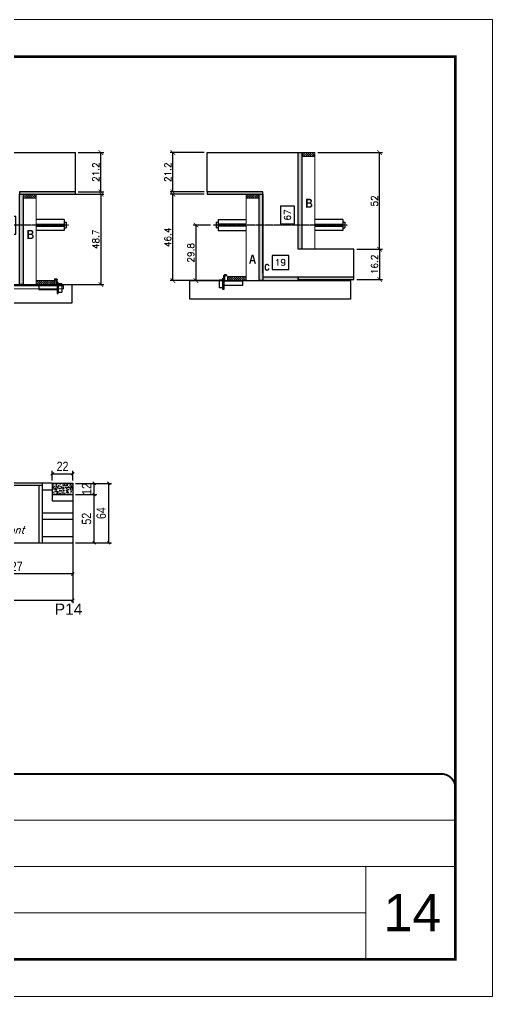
# Model space of a CAD drawing. Extents: x -21493 to -15213, y -12134 to 11887.
# Drawn here: x -18918 to -18410, y 7392 to 8442 of the extents above; entities that cross this region are included whole.
import ezdxf

# ---------------------------------------------------------------- set-up
doc = ezdxf.new("R2010")
doc.units = 0
for name, pattern in [('CONTINUO', [0]), ('DASHED', [0.75, 0.5, -0.25]), ('HIDDEN', [0.375, 0.25, -0.125])]:
    doc.linetypes.add(name, pattern=pattern)
for name, color, linetype in [('5', 5, 'Continuous'), ('barrote', 251, 'Continuous'), ('COTA', 241, 'Continuous'), ('Cota Seção (2x)', 4, 'Continuous'), ('detalhes', 4, 'Continuous'), ('Painéis', 200, 'Continuous'), ('presilha', 1, 'Continuous'), ('SARR_2.2x7', 40, 'Continuous'), ('SARR_3.5x7', 81, 'Continuous'), ('TENSOR', 3, 'Continuous'), ('texto', 7, 'Continuous')]:
    doc.layers.add(name, color=color, linetype=linetype)
for name, color, linetype, lineweight in [('CARIMBO', 255, 'Continuous', 9), ('CONCRETO', 251, 'Continuous', 25), ('Folhas', 255, 'Continuous', 9), ('Hachura', 251, 'Continuous', 9), ('Madeira', 126, 'Continuous', 18), ('SARRAFO DE PRESSAO', 251, 'DASHED', 9), ('SCO-___-LAJ', 2, 'Continuous', 0)]:
    doc.layers.add(name, color=color, linetype=linetype, lineweight=lineweight)
doc.styles.add('ARIAL', font='arial.ttf')
doc.styles.add('COTA TECNICA', font='techl___.ttf', dxfattribs={"height": 10})
doc.styles.add('Romans', font='romans.shx')
doc.styles.get("Standard").update_dxf_attribs({"font": 'arial.ttf'})
doc.styles.add('TECNICA', font='techb___.ttf', dxfattribs={"height": 10})
doc.dimstyles.new('Cota Seção (2x)', dxfattribs={"dimtxt": 7, "dimasz": 5, "dimexe": 3, "dimexo": 3, "dimgap": 2, "dimtad": 3, "dimdec": 1, "dimlfac": 0.5, "dimzin": 12, "dimdsep": 46, "dimtxsty": 'Romans', "dimblk": 'ARCHTICK', "dimcen": 0, "dimclrd": 4, "dimclre": 4, "dimclrt": 1, "dimadec": 1, "dimazin": 3, "dimtfac": 1, "dimtdec": 1, "dimtmove": 0, "dimatfit": 3, "dimldrblk": 'OBLIQUE', "dimfxl": 1, "dimtolj": 1, "dimtzin": 12, "dimarcsym": 0})
doc.dimstyles.new('Cota Seção interna', dxfattribs={"dimtxt": 7, "dimasz": 6, "dimexe": 0.18, "dimexo": 2, "dimgap": -4, "dimtad": 3, "dimdec": 1, "dimlfac": 0.5, "dimzin": 12, "dimdsep": 46, "dimtxsty": 'Romans', "dimblk": 'ARCHTICK', "dimcen": 0.09, "dimse1": 1, "dimse2": 1, "dimsd1": 1, "dimsd2": 1, "dimclrd": 180, "dimclre": 5, "dimclrt": 1, "dimadec": 0, "dimazin": 3, "dimtfac": 1, "dimtdec": 1, "dimtofl": 0, "dimtmove": 0, "dimatfit": 3, "dimldrblk": 'ARCHTICK', "dimfxl": 1, "dimtolj": 1, "dimtzin": 0, "dimarcsym": 0})
doc.dimstyles.new('PAINEL', dxfattribs={"dimtxt": 10, "dimasz": 3, "dimexe": 3, "dimexo": 3, "dimgap": 3, "dimtad": 1, "dimdec": 1, "dimzin": 12, "dimdsep": 46, "dimtxsty": 'COTA TECNICA', "dimblk1": 'OBLIQUE', "dimblk2": 'OBLIQUE', "dimsah": 1, "dimcen": 0.9, "dimclrd": 4, "dimclre": 4, "dimclrt": 240, "dimadec": 1, "dimazin": 3, "dimtfac": 1, "dimtdec": 1, "dimtmove": 0, "dimatfit": 3, "dimfxl": 1, "dimtolj": 1, "dimtzin": 12, "dimarcsym": 0})

# ---------------------------------------------------------------- blocks, each defined once
blk = doc.blocks.new('_Oblique')
at = {"color": 0, "linetype": 'ByBlock', "lineweight": -2}
blk.add_line((-0.5, -0.5), (0.5, 0.5), dxfattribs=at)
blk = doc.blocks.new('*D1310')
at = {"layer": 'COTA', "color": 4, "linetype": 'ByBlock', "lineweight": -2, "transparency": 16777216}
for p, q in [((-18988.1, 7876), (-18988.1, 7842.6)), ((-18861.1, 7876), (-18861.1, 7842.6)), ((-18861.1, 7845.6), (-18988.1, 7845.6))]:
    blk.add_line(p, q, dxfattribs=at)
at = {"layer": 'Defpoints', "color": 0, "linetype": 'ByBlock', "transparency": 16777216}
for p in [(-18988.1, 7879), (-18861.1, 7879), (-18988.1, 7845.6)]:
    blk.add_point(p, dxfattribs=at)
at = {"layer": 'COTA', "color": 4, "linetype": 'ByBlock', "lineweight": -2, "transparency": 16777216, "xscale": 3, "yscale": 3, "zscale": 3, "rotation": 180}
blk.add_blockref('_Oblique', (-18988.1, 7845.6), dxfattribs=at)
at = {"layer": 'COTA', "color": 4, "linetype": 'ByBlock', "lineweight": -2, "transparency": 16777216, "xscale": 3, "yscale": 3, "zscale": 3}
blk.add_blockref('_Oblique', (-18861.1, 7845.6), dxfattribs=at)
at = {"layer": 'COTA', "color": 240, "linetype": 'ByBlock', "transparency": 16777216, "insert": (-18924.6, 7853.7), "char_height": 10, "attachment_point": 5, "style": 'COTA TECNICA'}
blk.add_mtext('\\A1;127', dxfattribs=at)
blk = doc.blocks.new('*D1263')
at = {"layer": 'COTA', "color": 4, "linetype": 'ByBlock', "lineweight": -2, "transparency": 16777216}
for p, q in [((-18858.1, 7931), (-18835.2, 7931)), ((-18838.2, 7879), (-18838.2, 7931)), ((-18858.1, 7879), (-18835.2, 7879))]:
    blk.add_line(p, q, dxfattribs=at)
at = {"layer": 'Defpoints', "color": 0, "linetype": 'ByBlock', "transparency": 16777216}
for p in [(-18861.1, 7931), (-18838.2, 7931), (-18861.1, 7879)]:
    blk.add_point(p, dxfattribs=at)
at = {"layer": 'COTA', "color": 4, "linetype": 'ByBlock', "lineweight": -2, "transparency": 16777216, "xscale": 3, "yscale": 3, "zscale": 3}
for p, rotation in [((-18838.2, 7931), 90), ((-18838.2, 7879), 270)]:
    blk.add_blockref('_Oblique', p, dxfattribs=dict(at, rotation=rotation))
at = {"layer": 'COTA', "color": 240, "linetype": 'ByBlock', "transparency": 16777216, "insert": (-18846.3, 7905), "char_height": 10, "attachment_point": 5, "rotation": 90, "style": 'COTA TECNICA'}
blk.add_mtext('\\A1;52', dxfattribs=at)
blk = doc.blocks.new('*D1264')
at = {"layer": 'COTA', "color": 4, "linetype": 'ByBlock', "lineweight": -2, "transparency": 16777216}
for p, q in [((-18858.1, 7943), (-18835.2, 7943)), ((-18838.2, 7931), (-18838.2, 7943)), ((-18858.1, 7931), (-18835.2, 7931))]:
    blk.add_line(p, q, dxfattribs=at)
at = {"layer": 'Defpoints', "color": 0, "linetype": 'ByBlock', "transparency": 16777216}
for p in [(-18861.1, 7943), (-18838.2, 7943), (-18861.1, 7931)]:
    blk.add_point(p, dxfattribs=at)
at = {"layer": 'COTA', "color": 4, "linetype": 'ByBlock', "lineweight": -2, "transparency": 16777216, "xscale": 3, "yscale": 3, "zscale": 3}
for p, rotation in [((-18838.2, 7943), 90), ((-18838.2, 7931), 270)]:
    blk.add_blockref('_Oblique', p, dxfattribs=dict(at, rotation=rotation))
at = {"layer": 'COTA', "color": 240, "linetype": 'ByBlock', "transparency": 16777216, "insert": (-18846.3, 7937), "char_height": 10, "attachment_point": 5, "rotation": 90, "style": 'COTA TECNICA'}
blk.add_mtext('\\A1;12', dxfattribs=at)
blk = doc.blocks.new('*D1265')
at = {"layer": 'COTA', "color": 4, "linetype": 'ByBlock', "lineweight": -2, "transparency": 16777216}
for p, q in [((-18883.1, 7946), (-18883.1, 7956.3)), ((-18883.1, 7953.3), (-18861.1, 7953.3)), ((-18861.1, 7946), (-18861.1, 7956.3))]:
    blk.add_line(p, q, dxfattribs=at)
at = {"layer": 'Defpoints', "color": 0, "linetype": 'ByBlock', "transparency": 16777216}
for p in [(-18861.1, 7953.3), (-18883.1, 7943), (-18861.1, 7943)]:
    blk.add_point(p, dxfattribs=at)
at = {"layer": 'COTA', "color": 4, "linetype": 'ByBlock', "lineweight": -2, "transparency": 16777216, "xscale": 3, "yscale": 3, "zscale": 3, "rotation": 180}
blk.add_blockref('_Oblique', (-18883.1, 7953.3), dxfattribs=at)
at = {"layer": 'COTA', "color": 4, "linetype": 'ByBlock', "lineweight": -2, "transparency": 16777216, "xscale": 3, "yscale": 3, "zscale": 3}
blk.add_blockref('_Oblique', (-18861.1, 7953.3), dxfattribs=at)
at = {"layer": 'COTA', "color": 240, "linetype": 'ByBlock', "transparency": 16777216, "insert": (-18872.1, 7961.3), "char_height": 10, "attachment_point": 5, "style": 'COTA TECNICA'}
blk.add_mtext('\\A1;22', dxfattribs=at)
blk = doc.blocks.new('*D1266')
at = {"layer": 'COTA', "color": 4, "linetype": 'ByBlock', "lineweight": -2, "transparency": 16777216}
for p, q in [((-18858.1, 7943), (-18819.4, 7943)), ((-18822.4, 7879), (-18822.4, 7943)), ((-18858.1, 7879), (-18819.4, 7879))]:
    blk.add_line(p, q, dxfattribs=at)
at = {"layer": 'Defpoints', "color": 0, "linetype": 'ByBlock', "transparency": 16777216}
for p in [(-18861.1, 7943), (-18822.4, 7943), (-18861.1, 7879)]:
    blk.add_point(p, dxfattribs=at)
at = {"layer": 'COTA', "color": 4, "linetype": 'ByBlock', "lineweight": -2, "transparency": 16777216, "xscale": 3, "yscale": 3, "zscale": 3}
for p, rotation in [((-18822.4, 7943), 90), ((-18822.4, 7879), 270)]:
    blk.add_blockref('_Oblique', p, dxfattribs=dict(at, rotation=rotation))
at = {"layer": 'COTA', "color": 240, "linetype": 'ByBlock', "transparency": 16777216, "insert": (-18830.5, 7911), "char_height": 10, "attachment_point": 5, "rotation": 90, "style": 'COTA TECNICA'}
blk.add_mtext('\\A1;64', dxfattribs=at)
blk = doc.blocks.new('*D1270')
at = {"layer": 'Cota Seção (2x)', "color": 180, "lineweight": -2, "transparency": 16777216}
for p, q in [((-18922.3, 8229.8), (-18937.3, 8229.8)), ((-18937.3, 8229.8), (-18937.3, 8210.8)), ((-18922.3, 8210.8), (-18922.3, 8229.8)), ((-18937.3, 8210.8), (-18922.3, 8210.8))]:
    blk.add_line(p, q, dxfattribs=at)
at = {"layer": 'Defpoints', "color": 0, "transparency": 16777216}
for p in [(-18956.3, 8298.6), (-18918.3, 8298.6), (-18956.3, 8164.6)]:
    blk.add_point(p, dxfattribs=at)
at = {"layer": 'Cota Seção (2x)', "color": 1, "transparency": 16777216, "insert": (-18929.8, 8220.3), "char_height": 7, "attachment_point": 5, "rotation": 90, "style": 'Romans'}
blk.add_mtext('\\A1;67', dxfattribs=at)
blk = doc.blocks.new('_ArchTick')
at = {"color": 0, "linetype": 'ByBlock', "const_width": 0.15}
blk.add_lwpolyline([(-0.5, -0.5), (0.5, 0.5)], dxfattribs=at)
blk = doc.blocks.new('PRESILHA METÁLICA 1')
at = {"layer": 'presilha'}
for p, q in [((7.5, 10.6), (7.5, 19.9)), ((12, 21), (8.6, 21)), ((9, 11.6), (9, 18.9)), ((12, 19.5), (9.6, 19.5)), ((12, 21), (12, 19.5)), ((0, 13), (6, 13)), ((0, 13), (0, 0)), ((6, 0), (0, 0)), ((6, 15.5), (7.5, 15.5)), ((6, -2.5), (6, 15.5)), ((6, 13), (6, 0)), ((7.5, 15.5), (7.5, -2.5)), ((37.5, 4.1), (7.5, 4.1)), ((37.5, 11), (9.6, 11)), ((37.5, 11), (37.5, 4.1)), ((7.5, -2.5), (6, -2.5))]:
    blk.add_line(p, q, dxfattribs=at)
for centre, radius, start, end in [((8.6, 19.9), 1.14, 90, 180), ((9.6, 18.9), 0.57, 90, 180), ((9.6, 11.6), 0.57, 180, 270)]:
    blk.add_arc(centre, radius, start, end, dxfattribs=at)
blk = doc.blocks.new('*D1275')
at = {"layer": 'COTA', "color": 4, "lineweight": -2, "transparency": 16777216}
for p, q in [((-18897.3, 8253.9), (-18827.8, 8253.9)), ((-18830.8, 8253.9), (-18830.8, 8156.6)), ((-18897.3, 8156.6), (-18827.8, 8156.6))]:
    blk.add_line(p, q, dxfattribs=at)
at = {"layer": 'Defpoints', "color": 0, "transparency": 16777216}
for p in [(-18900.3, 8253.9), (-18900.3, 8156.6), (-18830.8, 8156.6)]:
    blk.add_point(p, dxfattribs=at)
at = {"layer": 'COTA', "color": 4, "lineweight": -2, "transparency": 16777216, "xscale": 5, "yscale": 5, "zscale": 5}
for p, rotation in [((-18830.8, 8253.9), 90), ((-18830.8, 8156.6), 270)]:
    blk.add_blockref('_ArchTick', p, dxfattribs=dict(at, rotation=rotation))
at = {"layer": 'COTA', "color": 1, "transparency": 16777216, "insert": (-18836.3, 8205.3), "char_height": 7, "attachment_point": 5, "rotation": 90, "style": 'Romans'}
blk.add_mtext('\\A1;48.7', dxfattribs=at)
blk = doc.blocks.new('*D1593')
at = {"layer": 'COTA', "color": 4, "lineweight": -2, "transparency": 16777216}
for p, q in [((-18855.3, 8298.6), (-18827.8, 8298.6)), ((-18830.8, 8256.3), (-18830.8, 8298.6)), ((-18855.3, 8256.3), (-18827.8, 8256.3))]:
    blk.add_line(p, q, dxfattribs=at)
at = {"layer": 'Defpoints', "color": 0, "transparency": 16777216}
for p in [(-18858.3, 8298.6), (-18830.8, 8298.6), (-18858.3, 8256.3)]:
    blk.add_point(p, dxfattribs=at)
at = {"layer": 'COTA', "color": 4, "lineweight": -2, "transparency": 16777216, "xscale": 5, "yscale": 5, "zscale": 5}
for p, rotation in [((-18830.8, 8298.6), 90), ((-18830.8, 8256.3), 270)]:
    blk.add_blockref('_ArchTick', p, dxfattribs=dict(at, rotation=rotation))
at = {"layer": 'COTA', "color": 1, "transparency": 16777216, "insert": (-18836.3, 8277.5), "char_height": 7, "attachment_point": 5, "rotation": 90, "style": 'Romans'}
blk.add_mtext('\\A1;21.2', dxfattribs=at)
blk = doc.blocks.new('*D1277')
at = {"layer": 'COTA', "color": 4, "lineweight": -2, "transparency": 16777216}
for p, q in [((-18719.8, 8253.8), (-18756.5, 8253.8)), ((-18753.5, 8161), (-18753.5, 8253.8)), ((-18702.2, 8161), (-18756.5, 8161))]:
    blk.add_line(p, q, dxfattribs=at)
at = {"layer": 'Defpoints', "color": 0, "transparency": 16777216}
for p in [(-18753.5, 8253.8), (-18716.8, 8253.8), (-18699.2, 8161)]:
    blk.add_point(p, dxfattribs=at)
at = {"layer": 'COTA', "color": 4, "lineweight": -2, "transparency": 16777216, "xscale": 5, "yscale": 5, "zscale": 5}
for p, rotation in [((-18753.5, 8253.8), 90), ((-18753.5, 8161), 270)]:
    blk.add_blockref('_ArchTick', p, dxfattribs=dict(at, rotation=rotation))
at = {"layer": 'COTA', "color": 1, "transparency": 16777216, "insert": (-18759, 8207.4), "char_height": 7, "attachment_point": 5, "rotation": 90, "style": 'Romans'}
blk.add_mtext('\\A1;46.4', dxfattribs=at)
blk = doc.blocks.new('*D1278')
at = {"layer": 'COTA', "color": 4, "lineweight": -2, "transparency": 16777216}
for p, q in [((-18719.8, 8298.6), (-18756.5, 8298.6)), ((-18753.5, 8256.2), (-18753.5, 8298.6)), ((-18719.8, 8256.2), (-18756.5, 8256.2))]:
    blk.add_line(p, q, dxfattribs=at)
at = {"layer": 'Defpoints', "color": 0, "transparency": 16777216}
for p in [(-18753.5, 8298.6), (-18716.8, 8298.6), (-18716.8, 8256.2)]:
    blk.add_point(p, dxfattribs=at)
at = {"layer": 'COTA', "color": 4, "lineweight": -2, "transparency": 16777216, "xscale": 5, "yscale": 5, "zscale": 5}
for p, rotation in [((-18753.5, 8298.6), 90), ((-18753.5, 8256.2), 270)]:
    blk.add_blockref('_ArchTick', p, dxfattribs=dict(at, rotation=rotation))
at = {"layer": 'COTA', "color": 1, "transparency": 16777216, "insert": (-18759, 8277.4), "char_height": 7, "attachment_point": 5, "rotation": 90, "style": 'Romans'}
blk.add_mtext('\\A1;21.2', dxfattribs=at)
blk = doc.blocks.new('*D1279')
at = {"layer": 'Cota Seção (2x)', "color": 180, "lineweight": -2, "transparency": 16777216}
for p, q in [((-18622.8, 8240.9), (-18637.8, 8240.9)), ((-18637.8, 8240.9), (-18637.8, 8221.9)), ((-18622.8, 8221.9), (-18622.8, 8240.9)), ((-18637.8, 8221.9), (-18622.8, 8221.9))]:
    blk.add_line(p, q, dxfattribs=at)
at = {"layer": 'Defpoints', "color": 0, "transparency": 16777216}
for p in [(-18656.8, 8298.6), (-18618.8, 8298.6), (-18656.8, 8164.6)]:
    blk.add_point(p, dxfattribs=at)
at = {"layer": 'Cota Seção (2x)', "color": 1, "transparency": 16777216, "insert": (-18630.3, 8231.4), "char_height": 7, "attachment_point": 5, "rotation": 90, "style": 'Romans'}
blk.add_mtext('\\A1;67', dxfattribs=at)
blk = doc.blocks.new('*D1280')
at = {"layer": 'Cota Seção (2x)', "color": 180, "lineweight": -2, "transparency": 16777216}
for p, q in [((-18628.8, 8188), (-18646.8, 8188)), ((-18646.8, 8188), (-18646.8, 8173)), ((-18628.8, 8173), (-18628.8, 8188)), ((-18646.8, 8173), (-18628.8, 8173))]:
    blk.add_line(p, q, dxfattribs=at)
at = {"layer": 'Defpoints', "color": 0, "transparency": 16777216}
for p in [(-18656.8, 8169), (-18656.8, 8161), (-18618.8, 8161)]:
    blk.add_point(p, dxfattribs=at)
at = {"layer": 'Cota Seção (2x)', "color": 1, "transparency": 16777216, "insert": (-18637.8, 8180.5), "char_height": 7, "attachment_point": 5, "style": 'Romans'}
blk.add_mtext('\\A1;19', dxfattribs=at)
blk = doc.blocks.new('*D1281')
at = {"layer": 'COTA', "color": 4, "lineweight": -2, "transparency": 16777216}
for p, q in [((-18555.8, 8194.6), (-18528.2, 8194.6)), ((-18531.2, 8194.6), (-18531.2, 8162.2)), ((-18555.8, 8162.2), (-18528.2, 8162.2))]:
    blk.add_line(p, q, dxfattribs=at)
at = {"layer": 'Defpoints', "color": 0, "transparency": 16777216}
for p in [(-18558.8, 8194.6), (-18558.8, 8162.2), (-18531.2, 8162.2)]:
    blk.add_point(p, dxfattribs=at)
at = {"layer": 'COTA', "color": 4, "lineweight": -2, "transparency": 16777216, "xscale": 5, "yscale": 5, "zscale": 5}
for p, rotation in [((-18531.2, 8194.6), 90), ((-18531.2, 8162.2), 270)]:
    blk.add_blockref('_ArchTick', p, dxfattribs=dict(at, rotation=rotation))
at = {"layer": 'COTA', "color": 1, "transparency": 16777216, "insert": (-18536.7, 8178.4), "char_height": 7, "attachment_point": 5, "rotation": 90, "style": 'Romans'}
blk.add_mtext('\\A1;16.2', dxfattribs=at)
blk = doc.blocks.new('*D1282')
at = {"layer": 'COTA', "color": 4, "lineweight": -2, "transparency": 16777216}
for p, q in [((-18713.1, 8220.6), (-18731.7, 8220.6)), ((-18728.7, 8220.6), (-18728.7, 8161)), ((-18713.1, 8161), (-18731.7, 8161))]:
    blk.add_line(p, q, dxfattribs=at)
at = {"layer": 'Defpoints', "color": 0, "transparency": 16777216}
for p in [(-18710.1, 8220.6), (-18728.7, 8161), (-18710.1, 8161)]:
    blk.add_point(p, dxfattribs=at)
at = {"layer": 'COTA', "color": 4, "lineweight": -2, "transparency": 16777216, "xscale": 5, "yscale": 5, "zscale": 5}
for p, rotation in [((-18728.7, 8220.6), 90), ((-18728.7, 8161), 270)]:
    blk.add_blockref('_ArchTick', p, dxfattribs=dict(at, rotation=rotation))
at = {"layer": 'COTA', "color": 1, "transparency": 16777216, "insert": (-18734.2, 8190.8), "char_height": 7, "attachment_point": 5, "rotation": 90, "style": 'Romans'}
blk.add_mtext('\\A1;29.8', dxfattribs=at)
blk = doc.blocks.new('*D1594')
at = {"layer": 'COTA', "color": 4, "lineweight": -2, "transparency": 16777216}
for p, q in [((-18597.8, 8298.6), (-18528.2, 8298.6)), ((-18531.2, 8194.6), (-18531.2, 8298.6)), ((-18555.8, 8194.6), (-18528.2, 8194.6))]:
    blk.add_line(p, q, dxfattribs=at)
at = {"layer": 'Defpoints', "color": 0, "transparency": 16777216}
for p in [(-18600.8, 8298.6), (-18531.2, 8298.6), (-18558.8, 8194.6)]:
    blk.add_point(p, dxfattribs=at)
at = {"layer": 'COTA', "color": 4, "lineweight": -2, "transparency": 16777216, "xscale": 5, "yscale": 5, "zscale": 5}
for p, rotation in [((-18531.2, 8298.6), 90), ((-18531.2, 8194.6), 270)]:
    blk.add_blockref('_ArchTick', p, dxfattribs=dict(at, rotation=rotation))
at = {"layer": 'COTA', "color": 1, "transparency": 16777216, "insert": (-18536.7, 8246.6), "char_height": 7, "attachment_point": 5, "rotation": 90, "style": 'Romans'}
blk.add_mtext('\\A1;52', dxfattribs=at)
blk = doc.blocks.new('*D1585')
at = {"layer": 'COTA', "color": 4, "lineweight": -2, "ltscale": 25, "transparency": 16777216}
for p, q in [((-19363.1, 7908), (-19363.1, 7814.3)), ((-18861.1, 7902), (-18861.1, 7814.3)), ((-19363.1, 7817.3), (-18861.1, 7817.3))]:
    blk.add_line(p, q, dxfattribs=at)
at = {"layer": 'Defpoints', "color": 0, "ltscale": 25, "transparency": 16777216}
for p in [(-19363.1, 7911), (-18861.1, 7905), (-18861.1, 7817.3)]:
    blk.add_point(p, dxfattribs=at)
at = {"layer": 'COTA', "color": 4, "lineweight": -2, "ltscale": 25, "transparency": 16777216, "xscale": 3, "yscale": 3, "zscale": 3, "rotation": 180}
blk.add_blockref('_Oblique', (-19363.1, 7817.3), dxfattribs=at)
at = {"layer": 'COTA', "color": 4, "lineweight": -2, "ltscale": 25, "transparency": 16777216, "xscale": 3, "yscale": 3, "zscale": 3}
blk.add_blockref('_Oblique', (-18861.1, 7817.3), dxfattribs=at)
at = {"layer": 'COTA', "color": 240, "ltscale": 25, "transparency": 16777216, "insert": (-19112.1, 7825.4), "char_height": 10, "attachment_point": 5, "style": 'COTA TECNICA'}
blk.add_mtext('\\A1;502', dxfattribs=at)
blk = doc.blocks.new('9999999999')
at = {"color": 30, "linetype": 'CONTINUO'}
for p, q in [((98564.6, 34379.6), (99584, 34379.6)), ((98564.6, 34329.8), (99488, 34329.8)), ((99584, 34329.8), (99488, 34329.8)), ((99488, 34329.8), (99488, 34230.2)), ((98564.6, 34280), (99488, 34280))]:
    blk.add_line(p, q, dxfattribs=at)
at = {"color": 30, "linetype": 'CONTINUO', "const_width": 2}
blk.add_lwpolyline([(99584, 34230.2), (99584, 34414.4, 0.414214), (99569, 34429.4), (98229, 34429.4, 0.414214), (98214, 34414.4), (98214, 34245.2, 0.414214), (98229, 34230.2), (99584, 34230.2)], format="xyb", dxfattribs=at)
at = {"layer": 'Folhas'}
blk.add_lwpolyline([(98139, 34190.2), (99624, 34190.2), (99624, 35240.2), (98139, 35240.2)], close=True, dxfattribs=at)
at = {"layer": 'Folhas', "color": 30, "const_width": 3}
blk.add_lwpolyline([(98214, 34230.2), (99584, 34230.2), (99584, 35200.2), (98214, 35200.2)], close=True, dxfattribs=at)

msp = doc.modelspace()

# ---------------------------------------------------------------- hatches: boundary and pattern name
at = {"layer": 'COTA', "ltscale": 25}
h = msp.add_hatch(dxfattribs=at)
h.set_pattern_fill('AR-CONC', color=256, scale=0.03)
h.set_pattern_definition([(50, (-157018.6976, -20239.0658), (5.46554007, -0.47817257), [0.5715, -6.2865]), (355, (-157018.6976, -20239.066), (-1.05730264, 5.73170536), [0.4572, -5.02921753]), (100.4514447, (-157018.242, -20239.1056), (4.40823741, 5.25353256), [0.48570026, -5.34270734]), (46.1842, (-157018.6976, -20237.542), (8.13237123, -1.26126984), [0.85725, -9.42975]), (96.6355576, (-157018.02, -20237.647), (7.122124, 7.42278374), [0.7285507, -8.01406824]), (351.184151, (-157018.698, -20237.542), (7.122124, 7.42278374), [0.685799, -7.54379196]), (21, (-157017.9356, -20237.9228), (4.54843174, -3.06795595), [0.5715, -6.2865]), (326, (-157017.9356, -20237.923), (1.85406085, 5.52563898), [0.4572, -5.0292]), (71.451445, (-157017.5566, -20238.1784), (6.40249258, 2.45768307), [0.48570026, -5.34269813]), (37.5, (-157018.6976, -20239.0658), (0.092658098, 2.536651166), [0, -4.96824, 0, -5.1054, 0, -5.04825]), (7.5, (-157018.6976, -20239.0658), (2.004589875, 3.005417245), [0, -2.91084, 0, -4.85394, 0, -1.92405]), (327.5, (-157020.3969, -20239.0658), (4.067717855, -0.17186232), [0, -1.905, 0, -5.9436, 0, -7.8867]), (317.5, (-157021.159, -20239.0658), (4.44387544, 0.76279473), [0, -2.4765, 0, -3.94716, 0, -5.6007])])
h.paths.add_polyline_path([(-18861.14, 7931.04), (-18861.14, 7943.04), (-18883.14, 7943.04), (-18883.14, 7931.04)])
at = {"layer": 'Hachura'}
h = msp.add_hatch(color=256, dxfattribs=at)
h.dxf.hatch_style = 1
h.paths.add_polyline_path([(-18618.8, 8298.63), (-18614.8, 8298.63), (-18614.8, 8194.63), (-18618.8, 8194.63)])
h = msp.add_hatch(dxfattribs=at)
h.set_pattern_fill('ANSI31', color=256, scale=0.5, angle=270, style=0)
h.set_pattern_definition([(315, (4193.0184, -9.016), (1.12253202, 1.12253202), [])])
h.paths.add_polyline_path([(-18600.8, 8294.23), (-18600.8, 8298.63), (-18614.8, 8298.63), (-18614.8, 8294.23)])
h = msp.add_hatch(color=256, dxfattribs=at)
h.dxf.hatch_style = 1
h.paths.add_polyline_path([(-18858.34, 8253.93), (-18858.34, 8256.33), (-18918.34, 8256.33), (-18918.34, 8253.93)])
h = msp.add_hatch(color=256, dxfattribs=at)
h.dxf.hatch_style = 1
h.paths.add_polyline_path([(-18918.34, 8253.93), (-18914.34, 8253.93), (-18914.34, 8156.63), (-18918.34, 8156.63)])
h = msp.add_hatch(dxfattribs=at)
h.set_pattern_fill('ANSI31', color=256, scale=0.5, angle=270, style=0)
h.set_pattern_definition([(315, (3893.4806, -53.716), (1.12253202, 1.12253202), [])])
h.paths.add_polyline_path([(-18900.34, 8249.53), (-18900.34, 8253.93), (-18914.34, 8253.93), (-18914.34, 8249.53)])
h = msp.add_hatch(color=256, dxfattribs=at)
h.dxf.hatch_style = 1
h.paths.add_polyline_path([(-18656.8, 8253.83), (-18656.8, 8256.23), (-18716.8, 8256.23), (-18716.8, 8253.83)])
h = msp.add_hatch(dxfattribs=at)
h.set_pattern_fill('ANSI31', color=256, scale=0.5, angle=270, style=0)
h.set_pattern_definition([(315, (4253.0184, -53.816), (1.12253202, 1.12253202), [])])
h.paths.add_polyline_path([(-18660.8, 8249.43), (-18660.8, 8253.83), (-18674.8, 8253.83), (-18674.8, 8249.43)])
h = msp.add_hatch(color=256, dxfattribs=at)
h.dxf.hatch_style = 1
h.paths.add_polyline_path([(-18660.8, 8253.83), (-18656.8, 8253.83), (-18656.8, 8161.03), (-18660.8, 8161.03)])
h = msp.add_hatch(dxfattribs=at)
h.set_pattern_fill('ANSI31', color=256, scale=0.5, angle=270, style=0)
h.set_pattern_definition([(315, (3859.4806, -73.016), (1.12253202, 1.12253202), [])])
h.paths.add_polyline_path([(-18900.34, 8156.63), (-18900.34, 8161.03), (-18880.34, 8161.03), (-18880.34, 8156.63)])
h = msp.add_hatch(dxfattribs=at)
h.set_pattern_fill('ANSI31', color=256, scale=0.5, angle=270, style=0)
h.set_pattern_definition([(315, (4253.0184, -68.616), (1.12253202, 1.12253202), [])])
h.paths.add_polyline_path([(-18694.8, 8161.03), (-18694.8, 8165.43), (-18674.8, 8165.43), (-18674.8, 8161.03)])
h = msp.add_hatch(color=256, dxfattribs=at)
h.dxf.hatch_style = 1
h.paths.add_polyline_path([(-18618.8, 8161.03), (-18618.8, 8164.63), (-18656.8, 8164.63), (-18656.8, 8161.03)])
h = msp.add_hatch(color=256, dxfattribs=at)
h.dxf.hatch_style = 1
h.paths.add_polyline_path([(-18558.8, 8162.23), (-18558.8, 8164.63), (-18618.8, 8164.63), (-18618.8, 8162.23)])

# ---------------------------------------------------------------- linework, layer by layer
at = {"ltscale": 3}
for p, q in [((-18870.34, 8226.6), (-18900.34, 8226.6)), ((-18900.34, 8221.6), (-18870.34, 8221.6)), ((-18870.34, 8226.6), (-18870.34, 8214.6)), ((-18870.34, 8223.6), (-18868.34, 8223.6)), ((-18868.34, 8223.6), (-18868.34, 8217.6)), ((-18706.8, 8223.6), (-18706.8, 8217.6)), ((-18706.8, 8223.6), (-18704.8, 8223.6)), ((-18704.8, 8226.6), (-18704.8, 8214.6)), ((-18704.8, 8226.6), (-18674.8, 8226.6)), ((-18674.8, 8221.6), (-18704.8, 8221.6)), ((-18570.8, 8226.6), (-18600.8, 8226.6)), ((-18600.8, 8221.6), (-18570.8, 8221.6)), ((-18570.8, 8226.6), (-18570.8, 8214.6)), ((-18570.8, 8223.6), (-18568.8, 8223.6)), ((-18568.8, 8223.6), (-18568.8, 8217.6)), ((-18900.34, 8219.6), (-18870.34, 8219.6)), ((-18870.34, 8214.6), (-18900.34, 8214.6)), ((-18870.34, 8217.6), (-18868.34, 8217.6)), ((-18704.8, 8217.6), (-18706.8, 8217.6)), ((-18674.8, 8219.6), (-18704.8, 8219.6)), ((-18704.8, 8214.6), (-18674.8, 8214.6)), ((-18600.8, 8219.6), (-18570.8, 8219.6)), ((-18570.8, 8214.6), (-18600.8, 8214.6)), ((-18570.8, 8217.6), (-18568.8, 8217.6))]:
    msp.add_line(p, q, dxfattribs=at)
at = {"layer": 'barrote'}
for points in [[(-18562.44, 8141.03), (-18735.41, 8141.03), (-18735.41, 8161.03), (-18562.44, 8161.03)], [(-18861.98, 8136.63), (-19034.94, 8136.63), (-19034.94, 8156.63), (-18861.98, 8156.63)]]:
    msp.add_lwpolyline(points, close=True, dxfattribs=at)
at = {"layer": 'CONCRETO'}
for p, q in [((-18956.34, 8298.63), (-18858.34, 8298.63)), ((-18858.34, 8256.33), (-18858.34, 8298.63)), ((-18716.8, 8256.23), (-18716.8, 8298.63)), ((-18716.8, 8298.63), (-18618.8, 8298.63)), ((-18656.8, 8256.23), (-18716.8, 8256.23)), ((-18656.8, 8169.03), (-18656.8, 8256.23)), ((-18558.8, 8194.63), (-18618.8, 8194.63)), ((-18558.8, 8164.63), (-18558.8, 8194.63)), ((-18918.34, 8161.03), (-18918.34, 8161.03)), ((-18618.8, 8164.63), (-18656.8, 8164.63))]:
    msp.add_line(p, q, dxfattribs=at)
at = {"layer": 'COTA', "linetype": 'ByBlock'}
for p, q in [((-18883.14, 7943.04), (-18861.14, 7943.04)), ((-18861.14, 7943.04), (-18861.14, 7931.04))]:
    msp.add_line(p, q, dxfattribs=at)
at = {"layer": 'Madeira'}
for points in [[(-18600.8, 8294.23), (-18600.8, 8298.63), (-18614.8, 8298.63), (-18614.8, 8294.23)], [(-18600.8, 8298.63), (-18614.8, 8298.63), (-18614.8, 8194.63), (-18600.8, 8194.63)], [(-18900.34, 8249.53), (-18900.34, 8253.93), (-18914.34, 8253.93), (-18914.34, 8249.53)], [(-18900.34, 8253.93), (-18914.34, 8253.93), (-18914.34, 8156.63), (-18900.34, 8156.63)], [(-18660.8, 8249.43), (-18660.8, 8253.83), (-18674.8, 8253.83), (-18674.8, 8249.43)], [(-18660.8, 8253.83), (-18674.8, 8253.83), (-18674.8, 8161.03), (-18660.8, 8161.03)], [(-18900.34, 8156.63), (-18900.34, 8161.03), (-18880.34, 8161.03), (-18880.34, 8156.63)], [(-18694.8, 8161.03), (-18694.8, 8165.43), (-18674.8, 8165.43), (-18674.8, 8161.03)]]:
    msp.add_lwpolyline(points, close=True, dxfattribs=at)
at = {"layer": 'Painéis', "linetype": 'ByBlock'}
for p, q in [((-18883.14, 7943.04), (-19110.14, 7943.04)), ((-18883.14, 7943.04), (-18883.14, 7931.04)), ((-18883.14, 7931.04), (-18861.14, 7931.04)), ((-18861.14, 7931.04), (-18861.14, 7879.04)), ((-19110.14, 7879.04), (-18861.14, 7879.04))]:
    msp.add_line(p, q, dxfattribs=at)
at = {"layer": 'Painéis'}
for points in [[(-18618.8, 8298.63), (-18614.8, 8298.63), (-18614.8, 8194.63), (-18618.8, 8194.63)], [(-18858.34, 8253.93), (-18858.34, 8256.33), (-18918.34, 8256.33), (-18918.34, 8253.93)], [(-18918.34, 8253.93), (-18914.34, 8253.93), (-18914.34, 8156.63), (-18918.34, 8156.63)], [(-18656.8, 8253.83), (-18656.8, 8256.23), (-18716.8, 8256.23), (-18716.8, 8253.83)], [(-18660.8, 8253.83), (-18656.8, 8253.83), (-18656.8, 8161.03), (-18660.8, 8161.03)], [(-18618.8, 8161.03), (-18618.8, 8164.63), (-18656.8, 8164.63), (-18656.8, 8161.03)], [(-18558.8, 8162.23), (-18558.8, 8164.63), (-18618.8, 8164.63), (-18618.8, 8162.23)]]:
    msp.add_lwpolyline(points, close=True, dxfattribs=at)
at = {"layer": 'SARR_2.2x7', "linetype": 'Continuous'}
for p, q in [((-18894.14, 7940.84), (-18988.14, 7940.84)), ((-18894.14, 7936.04), (-18883.14, 7936.04)), ((-18883.14, 7931.04), (-18883.14, 7924.04)), ((-18883.14, 7924.04), (-18861.14, 7924.04)), ((-18894.14, 7911.44), (-18861.14, 7911.44)), ((-18894.14, 7904.44), (-18861.14, 7904.44)), ((-18894.14, 7886.04), (-18861.14, 7886.04))]:
    msp.add_line(p, q, dxfattribs=at)
at = {"layer": 'SARR_3.5x7'}
for p, q in [((-18897.64, 7940.84), (-18897.64, 7879.04)), ((-18894.14, 7943.04), (-18894.14, 7879.04))]:
    msp.add_line(p, q, dxfattribs=at)
at = {"layer": 'SCO-___-LAJ', "color": 1}
msp.add_lwpolyline([(-18870.98, 8155.29), (-19024.28, 8155.29), (-19024.28, 8152.09), (-18870.98, 8152.09)], close=True, dxfattribs=at)
at = {"layer": 'TENSOR', "linetype": 'HIDDEN', "ltscale": 0.5}
for p, q in [((-18865.34, 8220.6), (-19009.64, 8220.6)), ((-18565.8, 8220.6), (-18710.11, 8220.6))]:
    msp.add_line(p, q, dxfattribs=at)

# ---------------------------------------------------------------- block references
at = {"layer": 'presilha', "yscale": 0.6666666666666666, "zscale": 0.6666666666666666}
for p, xscale in [((-18872.76, 8148.66), -0.6666666666666666), ((-18703.67, 8153.06), 0.6666666666666666)]:
    msp.add_blockref('PRESILHA METÁLICA 1', p, dxfattribs=dict(at, xscale=xscale))
at = {"layer": 'SARRAFO DE PRESSAO', "color": 6, "linetype": 'ByBlock'}
msp.add_blockref('9999999999', (-118033.89, -26798.7), dxfattribs=at)

# ---------------------------------------------------------------- texts
at = {"layer": '5', "linetype": 'Continuous'}
msp.add_text('P14', height=12, rotation=0.00004, dxfattribs=at).set_placement((-18880.54, 7801.79))
at = {"layer": 'CARIMBO', "style": 'ARIAL'}
msp.add_text('14', height=40, dxfattribs=at).set_placement((-18527.05, 7461.65))
at = {"layer": 'detalhes', "style": 'TECNICA'}
for s, p in [('B', (-18610.97, 8239.26)), ('B', (-18910.51, 8205.66)), ('A', (-18671.8, 8179.22)), ('c', (-18655.42, 8171.52))]:
    msp.add_text(s, height=9.6, dxfattribs=at).set_placement(p)
at = {"layer": 'texto', "color": 2, "insert": (-18941.8, 7891.76), "char_height": 8, "attachment_point": 5, "style": 'Romans'}
msp.add_mtext('{\\Q19;\\C256;5 1/2pont}', dxfattribs=at)

# ---------------------------------------------------------------- dimensions: what is measured, and where the dimension line sits
at = {"layer": 'COTA'}
for base, p1, p2, picture, middle in [((-18830.7737885, 8298.62773182), (-18858.3396172, 8256.32773182), (-18858.3396172, 8298.62773182), '*D1593', (-18836.2737885, 8277.47773182)), ((-18753.52, 8298.63), (-18716.8, 8256.23), (-18716.8, 8298.63), '*D1278', (-18759.02, 8277.43)), ((-18531.24, 8298.63), (-18558.8, 8194.63), (-18600.8, 8298.63), '*D1594', (-18536.74, 8246.63)), ((-18830.7737885, 8156.62773182), (-18900.3396172, 8253.92773182), (-18900.3396172, 8156.62773182), '*D1275', (-18836.2737885, 8205.27773182)), ((-18753.52, 8253.83), (-18699.2, 8161.03), (-18716.8, 8253.83), '*D1277', (-18759.02, 8207.43)), ((-18728.66, 8161.03), (-18710.11, 8220.6), (-18710.11, 8161.03), '*D1282', (-18734.16, 8190.81)), ((-18531.24, 8162.23), (-18558.8, 8194.63), (-18558.8, 8162.23), '*D1281', (-18536.74, 8178.43))]:
    dim = msp.add_linear_dim(base=base, p1=p1, p2=p2, angle=90, dimstyle='Cota Seção (2x)', dxfattribs=at)
    dim.commit()
    dim.dimension.update_dxf_attribs({"geometry": picture, "text_midpoint": middle})
at = {"layer": 'COTA', "linetype": 'ByBlock'}
for base, p1, p2, picture, middle in [((-18861.14, 7953.33), (-18883.14, 7943.04), (-18861.14, 7943.04), '*D1265', (-18872.14, 7961.33)), ((-18988.14, 7845.58), (-18861.14, 7879.04), (-18988.14, 7879.04), '*D1310', (-18924.64, 7853.65))]:
    dim = msp.add_linear_dim(base=base, p1=p1, p2=p2, dimstyle='PAINEL', dxfattribs=at)
    dim.commit()
    dim.dimension.update_dxf_attribs({"geometry": picture, "text_midpoint": middle})
dim = msp.add_linear_dim(base=(-18838.22, 7943.04), p1=(-18861.14, 7931.04), p2=(-18861.14, 7943.04), angle=90, dimstyle='PAINEL', override={"dimtmove": 1}, dxfattribs=at)
dim.commit()
dim.dimension.update_dxf_attribs({"geometry": '*D1264', "text_midpoint": (-18838.22, 7937.04), "dimtype": 160})
for base, p2, picture, middle in [((-18822.39, 7943.04), (-18861.14, 7943.04), '*D1266', (-18822.39, 7911.04)), ((-18838.22, 7931.04), (-18861.14, 7931.04), '*D1263', (-18838.22, 7905.04))]:
    dim = msp.add_linear_dim(base=base, p1=(-18861.14, 7879.04), p2=p2, angle=90, dimstyle='PAINEL', dxfattribs=at)
    dim.commit()
    dim.dimension.update_dxf_attribs({"geometry": picture, "text_midpoint": middle, "dimtype": 160})
at = {"layer": 'COTA', "ltscale": 25}
dim = msp.add_linear_dim(base=(-18861.14, 7817.29), p1=(-19363.14, 7911.04), p2=(-18861.14, 7905.04), dimstyle='PAINEL', dxfattribs=at)
dim.commit()
dim.dimension.update_dxf_attribs({"geometry": '*D1585', "text_midpoint": (-19112.14, 7825.4)})
at = {"layer": 'Cota Seção (2x)'}
for base, p1, p2, angle, picture, middle in [((-18918.34, 8298.63), (-18956.34, 8164.63), (-18956.34, 8298.63), 90, '*D1270', (-18918.34, 8220.26)), ((-18618.8, 8298.63), (-18656.8, 8164.63), (-18656.8, 8298.63), 90, '*D1279', (-18618.8, 8231.36)), ((-18656.8, 8169.03), (-18618.8, 8161.03), (-18656.8, 8161.03), 180, '*D1280', (-18637.8, 8169.03))]:
    dim = msp.add_linear_dim(base=base, p1=p1, p2=p2, angle=angle, dimstyle='Cota Seção interna', dxfattribs=at)
    dim.commit()
    dim.dimension.update_dxf_attribs({"geometry": picture, "text_midpoint": middle, "dimtype": 160})

doc.saveas('drawing.dxf')
